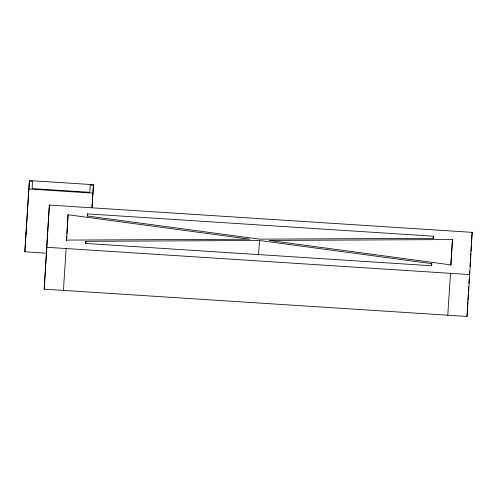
<?xml version="1.0" encoding="UTF-8"?>
<svg xmlns="http://www.w3.org/2000/svg" width="497" height="497" viewBox="0 0 497 497"><rect width="100%" height="100%" fill="white"/><g stroke="black" fill="none" stroke-linecap="round" stroke-linejoin="round"><path stroke-width="0.75" d="M46.463 253.197L24.85 251.799L29.404 180.56L93.467 184.691L92.038 207.69M25.981 233.515L26.018 232.888M24.85 251.799L29.404 180.56M44.202 289.161L49.352 205.068L472.15 232.354L469.715 274.58L467 316.44L44.202 289.161L49.352 205.068M68.083 214.754L66.623 240.088L249.923 239.206L68.083 214.754L67.344 226.172M85.838 241.331L85.72 243.443L431.644 265.765L431.769 263.652L259.496 240.492L85.838 241.331L85.689 243.611M87.422 213.884L87.298 215.996L259.571 239.156L433.229 238.318L433.347 236.205L87.422 213.884L87.273 216.17M452.444 239.56L450.984 264.895L269.144 240.442L452.444 239.56L450.767 265.435M467 316.44L467.845 301.853M467.932 300.318L468.286 294.174M468.416 291.876L468.727 286.502M468.907 283.427L469.174 278.823M66.405 240.635L66.704 236.069M66.846 233.783L67.244 227.694M63.423 290.397L66.132 248.537M91.97 207.777L93.467 184.691M258.558 254.955L259.496 240.492M433.198 238.492L433.347 236.205M431.62 265.938L431.769 263.652M447.785 315.204L450.499 273.338M469.435 274.214L469.634 271.169M469.932 266.603L470.224 262.037M470.423 258.993L470.771 253.663M470.914 251.383L471.311 245.294M471.411 243.772L472.15 232.354M29.373 181.188L32.547 181.393L32.131 188.58L89.839 192.302L90.255 185.114L93.43 185.319M28.919 189.003L92.982 193.14M46.917 247.295L469.715 274.58"/></g></svg>
